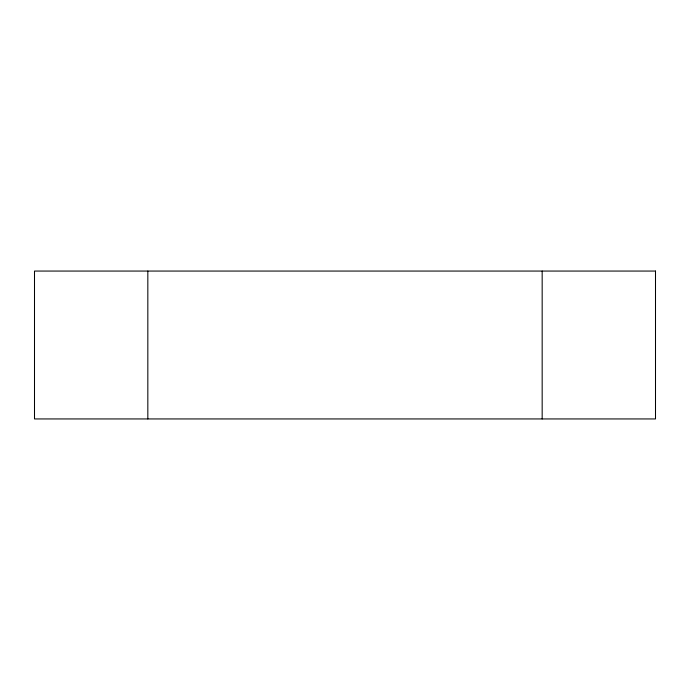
<?xml version="1.0" encoding="UTF-8"?>
<svg xmlns="http://www.w3.org/2000/svg" width="690" height="690" viewBox="0 0 690 690"><rect width="100%" height="100%" fill="white"/><g stroke="black" fill="none" stroke-linecap="round" stroke-linejoin="round"><path stroke-width="1.03" d="M542.168 271.058L542.168 418.942M147.833 271.058L147.833 418.942M655.5 271.058L34.5 271.058L34.5 418.942L655.5 418.942L655.5 271.058"/></g></svg>
